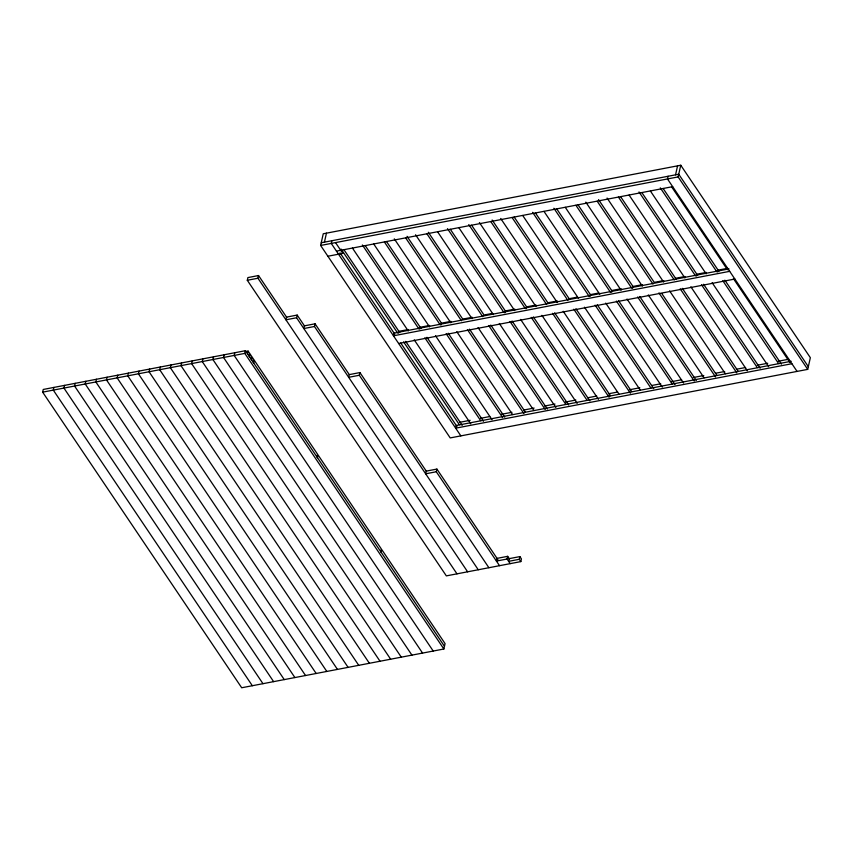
<?xml version="1.0" encoding="UTF-8"?>
<svg xmlns="http://www.w3.org/2000/svg" width="853" height="853" viewBox="0 0 853 853"><rect width="100%" height="100%" fill="white"/><g stroke="black" fill="none" stroke-linecap="round" stroke-linejoin="round"><path stroke-width="1.28" d="M381.227 552.392L381.835 549.695L445.074 643.61L443.859 649.005L241.698 687.763L42.65 392.156L43.258 389.458L245.419 350.7L444.466 646.307M53.899 387.422L53.291 390.109L252.339 685.727M64.54 385.375L63.932 388.072L262.98 683.69M75.181 383.338L74.574 386.036L273.621 681.643M85.822 381.302L85.215 383.989L284.262 679.606M96.453 379.254L95.845 381.952L294.903 677.57M107.094 377.218L106.486 379.916L305.534 675.523M117.735 375.181L117.128 377.868L316.175 673.486M128.376 373.134L127.769 375.832L326.816 671.45M139.018 371.098L138.41 373.795L337.457 669.402M149.659 369.061L149.051 371.759L348.099 667.366M160.3 367.014L159.692 369.712L358.74 665.329M170.941 364.977L170.333 367.675L369.381 663.282M181.572 362.941L180.964 365.638L380.022 661.246M192.213 360.894L191.605 363.591L390.653 659.209M202.854 358.857L202.246 361.555L401.294 657.162M213.495 356.821L212.887 359.518L411.935 655.125M224.136 354.773L223.529 357.471L422.576 653.089M519.872 556.604L519.264 559.301L508.623 561.338L509.23 558.64L519.872 556.604L521.428 558.907L520.82 561.605L446.343 575.882L247.295 280.274L247.903 277.577L258.544 275.54L286.768 317.455M234.778 352.737L234.17 355.434L433.217 651.042M456.984 573.845L257.937 278.238L258.544 275.54M443.859 649.005L244.811 353.398L245.419 350.7M247.487 353.782L248.095 351.084L245.728 351.532M249.044 356.085L249.652 353.387L248.095 351.084M249.566 356.853L250.174 354.155L251.72 356.469L251.113 359.166M251.635 359.934L252.243 357.236L253.799 359.55L253.192 362.248M253.714 363.015L254.322 360.318L317.561 454.233L316.953 456.931M296.567 317.764L297.175 315.066L286.533 317.113L285.926 319.8L296.567 317.764L467.625 571.809M320.632 245.461L323.255 233.775L680.758 165.237L810.35 357.695L807.716 369.37L450.213 437.92L320.632 245.461L678.124 176.912L680.758 165.237M324.428 242.156L326.454 233.168M331.87 240.727L331.263 243.425L460.855 435.872M314.458 326.496L315.066 323.809L304.425 325.846L303.817 328.544L314.458 326.496L478.256 569.761M317.465 457.698L318.073 455.012L381.312 548.927L380.705 551.624M359.316 375.267L359.923 372.569L349.282 374.616L348.674 377.314L359.316 375.267L488.897 567.725M398.511 333.128L398.916 331.337L408.374 329.525M419.793 329.055L420.198 327.253L429.656 325.441M441.065 324.972L441.47 323.18L450.928 321.357M436.299 471.762L436.907 469.075L426.265 471.112L425.658 473.81L436.299 471.762L499.538 565.688M504.912 312.731L505.317 310.94L514.775 309.127M526.184 308.647L526.589 306.856L536.047 305.043M507.066 559.024L507.674 556.327L497.043 558.374L496.435 561.071L507.066 559.024L510.179 563.641M590.031 296.417L590.436 294.616L598.71 293.027M611.302 292.334L611.708 290.532L621.165 288.719M632.585 288.25L632.99 286.459L642.448 284.646M668.091 176.262L667.483 178.959L797.075 371.418M675.544 174.833L677.57 165.845M696.421 276.009L696.826 274.218L706.284 272.406M717.704 271.936L718.109 270.134L727.566 268.322M321.24 242.764L678.732 174.225L808.324 366.673M336.455 251.123L672.676 186.658M327.883 256.241L342.778 253.384L335.528 242.604M247.295 280.274L257.937 278.238M42.65 392.156L244.811 353.398M462.752 319.097L472.21 317.284M492.309 313.424L484.035 315.013L428.302 232.251M557.329 300.96L547.871 302.772L492.138 220.01M569.154 298.699L577.428 297.111M663.73 280.562L654.272 282.375L598.539 199.602M675.555 278.291L685.012 276.479M728.995 268.887L394.075 333.107L393.468 335.805L729.688 271.339M398.65 343.503L734.87 279.038M459.703 422.31L470.152 420.305M480.591 418.311L489.729 416.552M501.479 414.302L511.917 412.298M523.667 410.048L534.106 408.043M544.545 406.049L554.994 404.045M565.432 402.04L575.871 400.036M587.621 397.786L596.759 396.037M608.509 393.787L617.647 392.028M629.397 389.778L639.835 387.774M651.585 385.524L660.723 383.775M671.162 381.771L681.6 379.766M693.35 377.516L703.789 375.512M715.539 373.262L724.677 371.513M736.427 369.253L745.565 367.504M757.304 365.255L767.753 363.25M778.192 361.245L788.63 359.241M791.189 361.267L456.28 425.487L455.673 428.174L791.893 363.719M678.124 176.912L807.716 369.37M671.663 186.914L727.47 269.783M733.42 278.622L789.963 362.6M663.122 188.47L718.919 271.339M724.869 280.179L781.423 364.156M660.286 187.852L716.829 271.83M722.779 280.669L778.576 363.538M650.391 190.997L706.188 273.866M712.138 282.706L768.681 366.683M641.84 192.554L697.647 275.423M703.597 284.262L760.14 368.229M639.004 191.936L695.547 275.903M701.497 284.742L757.293 367.611M629.109 195.081L684.906 277.95M690.855 286.789L747.399 370.756M620.568 196.627L676.365 279.496M682.315 288.335L738.112 371.204M618.468 197.118L674.265 279.987M680.214 288.826L736.757 372.804M607.08 198.056L663.623 282.023M669.584 290.862L725.381 373.731M661.779 293.528L716.829 375.288M597.185 201.201L652.982 284.07M658.942 292.91L715.486 376.877M585.808 202.129L642.352 286.107M648.301 294.946L704.098 377.815M578.003 204.795L633.054 286.555M639.75 296.503L696.293 380.47M575.903 205.274L631.71 288.143M637.66 296.983L694.203 380.96M565.272 207.322L621.069 290.191M627.019 299.03L683.562 382.997M556.721 208.868L612.518 291.737M618.478 300.576L675.022 384.554M553.885 208.249L610.428 292.227M616.378 301.066L672.175 383.935M543.99 211.395L599.787 294.264M605.737 303.103L662.28 387.081M535.439 212.951L590.5 294.711M597.196 304.66L653.739 388.637M532.603 212.333L589.146 296.311M595.095 305.15L650.903 388.019M522.708 215.478L578.505 298.347M584.465 307.187L640.262 390.056M514.167 217.035L569.218 298.795M575.914 308.743L631.71 391.612M512.067 217.515L567.863 300.384M573.824 309.223L630.367 393.201M500.679 218.453L557.233 302.431M563.183 311.27L618.979 394.139M554.631 312.816L610.439 395.685M490.784 221.599L546.592 304.468M552.541 313.307L609.085 397.285M479.407 222.537L535.951 306.504M541.9 315.343L598.443 399.321M471.602 225.192L526.664 306.952M533.36 316.9L589.903 400.878M468.766 224.574L525.309 308.541M531.259 317.391L587.056 400.26M458.871 227.719L514.668 310.588M520.618 319.427L577.161 403.394M450.32 229.276L505.381 311.036M512.077 320.984L568.62 404.951M447.484 228.647L504.027 312.624M509.977 321.464L565.784 404.333M437.589 231.792L493.386 314.661M499.336 323.5L555.879 407.478M490.795 325.057L547.338 409.035M426.948 233.839L482.745 316.708M488.705 325.547L545.248 409.515M415.56 234.767L472.104 318.745M478.064 327.584L533.861 410.453M407.02 236.324L462.816 319.193M469.513 329.141L525.32 412.01M405.665 237.912L461.473 320.781M467.423 329.621L523.966 413.598M394.289 238.851L450.832 322.829M456.781 331.668L512.578 414.537M386.484 241.506L441.545 323.276M448.241 333.224L504.784 417.192M384.394 241.996L440.191 324.865M446.14 333.704L502.684 417.682M373.753 244.033L429.549 326.902M435.499 335.741L492.042 419.719M365.201 245.589L421.009 328.458M426.958 337.298L483.502 421.275M362.365 244.971L418.908 328.949M424.858 337.788L480.665 420.657M352.47 248.116L408.267 330.985M414.217 339.825L470.76 423.802M343.93 249.673L399.726 332.542M405.676 341.381L462.219 425.348M341.083 249.055L397.626 333.022M403.586 341.861L459.383 424.73M340.016 252.819L394.822 334.205M400.739 343.002L457.016 426.585M519.264 559.301L520.82 561.605M507.674 556.327L509.54 559.099M436.907 469.075L497.917 559.675M359.923 372.569L426.564 471.549M315.066 323.809L349.165 374.435M297.175 315.066L304.606 326.113"/></g></svg>
